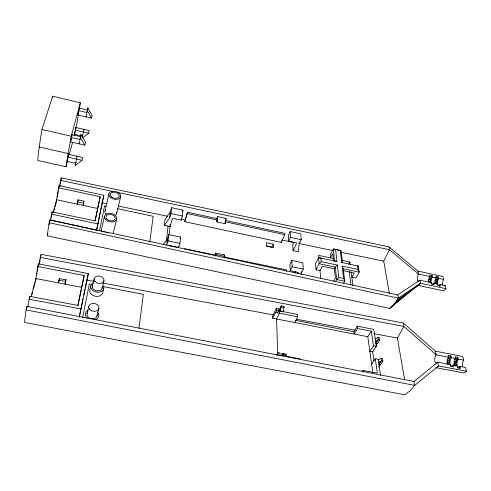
<?xml version="1.0" encoding="UTF-8"?>
<svg xmlns="http://www.w3.org/2000/svg" width="491" height="491" viewBox="0 0 491 491"><rect width="100%" height="100%" fill="white"/><g stroke="black" fill="none" stroke-linecap="round" stroke-linejoin="round"><path stroke-width="0.74" d="M435.891 367.667L462.884 372.773A9.169 4.487 -81.4 0 0 466.45 371.227L465.536 367.495L460.006 366.439L458.244 367.231C455.893 365.304 456.783 361.339 458.244 359.068L457.808 357.245L455.059 356.712L455.495 358.54L454.107 362.677L454.549 365.734M447.645 364.42L447.221 361.358L448.596 357.209L448.179 355.386L450.934 355.914L449.547 358.657L448.866 363.849L446.798 363.45M416.35 286.247L417.534 285.302L442.839 290.635A8.279 3.713 -77.9 0 0 445.932 288.634L445.177 285.559L440.132 284.492L439.107 285.431L438.162 285.302C436.738 283.276 437.555 280.404 438.684 278.415L438.322 276.912L435.818 276.372L436.174 277.875L435.081 280.68L435.044 283.608M430.184 282.841L430.828 278.207L432.049 275.568L429.539 275.028L429.877 276.531L428.796 279.336L428.747 282.276M224.148 256.271L224.191 254.86L215.561 253.061L215.469 255.179L184.463 248.741M225.185 223.718L225.289 220.434L284.719 233.335L284.78 234.686L281.282 242.394L184.776 221.699L187.531 212.241L217.047 218.642L216.905 221.926L225.185 223.718L226.044 218.421L217.783 216.623L217.047 218.642M184.776 221.699L187.531 212.241M169.72 245.684L178.577 247.519L179.939 243.376L180.51 237.079L168.732 234.6L167.437 238.767L166.756 245.064L168.057 240.897L168.732 234.6M182.413 216.028L182.947 210.173L171.592 207.705L170.328 211.86L169.702 217.716L164.362 225.308L170.027 226.511L172.556 218.329L181.093 220.164L182.413 216.028L170.972 213.56L171.592 207.705M178.577 247.519L178.706 246.12M181.093 220.164L181.228 218.698M169.107 235.164L170.254 224.313M166.412 241.142L168.045 226.093M164.362 225.308L165.031 219.446L170.328 211.86M299.264 242.149L298.35 251.828L293.072 250.705L292.734 244.849L293.931 242.296M149.792 242.106L153.155 216.31L117.245 208.62M138.953 328.313L143.366 294.342L103.619 286.64M301.124 274.487L301.222 271.591M27.84 306.74L29.736 296.368L77.965 305.433L84.17 275.549L37.789 266.472L35.911 278.532L31.043 296.742M29.399 298.62L29.736 296.368M36.85 274.395L37.083 272.886M37.322 271.376L37.555 269.872M37.789 268.362L38.494 263.845L88.331 273.628L79.358 317.045M49.517 222.466L49.922 219.913L397.771 294.907L419.799 280.171L431.264 282.607L431.614 284.142L434.154 284.676L433.805 283.147A4.155 1.804 -77.9 0 1 431.27 282.822A4.155 1.804 -77.9 0 1 432.399 277.071L432.049 275.568M50.499 220.177L52.089 211.873L95.137 220.907L100.164 196.756L58.595 187.771L56.612 199.733L53.28 212.18M51.113 217.881L52.089 211.873M57.312 196.848L58.177 191.619M58.423 190.121L59.166 185.641L103.853 195.326L96.58 230.518M216.905 221.926L217.783 216.623M75.608 163.3L67.187 161.422L67.911 157.157L68.654 154.383L82.678 157.537L81.997 160.318L75.227 165.412L77.081 156.279M79.106 143.869L81.021 134.448L85.508 142.408L84.82 145.176L70.508 141.905L72.011 134.7L80.616 136.676L79.904 139.438L71.263 137.455M68.654 154.383L67.187 161.422M71.631 136.921L72.011 134.7M82.519 136.142L74.448 134.282L75.859 127.507L89.307 130.631L88.675 133.19L82.734 137.775M86.023 116.932L87.877 107.811L92.124 115.673L91.498 118.221L77.787 114.992L79.235 108.063L87.472 110.015L86.821 112.549L78.548 110.592M75.129 131.723L75.859 127.507M78.474 112.451L79.235 108.063M80.616 136.676L81.021 134.448M82.267 137.535L83.936 129.385M87.472 110.015L87.877 107.811M66.082 279.373L65.064 284.142L65.898 279.864L59.294 278.587L58.497 282.877L59.386 278.82M83.961 201.126L78.038 199.855L77.228 204.127L78.143 199.855M84.035 201.114L83.12 205.379L83.611 203.243L77.738 201.985M99.52 230.997L104.528 205.895L106.025 206.214M82.727 317.26L89.374 283.878L92.369 284.461M96.488 230.518L101.275 207.018M79.303 316.953L82.967 298.915M83.728 295.159L84.949 289.15M85.256 287.646L85.563 286.143M280.373 311.269L281.202 305.801L284.142 306.384L283.319 311.846L280.373 311.269L280.238 307.759M95.033 220.938L100.164 196.756M77.731 305.985L84.17 275.549M101.441 206.288L103.853 195.326M85.716 285.388L88.331 273.628M105.019 211.062L108.873 193.976M101.103 231.224L104.479 216.31M90.774 285.934L89.804 290.156A6.579 4.892 11.1 0 0 95.358 296.239A6.579 4.892 11.1 0 0 102.729 292.642L103.767 288.444M92.394 286.284L94.131 278.784M87.024 313.872L88.767 306.39M116.637 213.542L120.718 196.553M113.126 233.716L116.711 218.894M102.153 288.094L103.982 280.631M97.12 315.75L98.961 308.311M75.227 165.412L75.939 162.625M82.463 136.946L82.789 135.663M31.97 294.631L32.559 292.433M33.535 288.776L35.1 282.926M35.487 281.466L36.076 279.269M79.456 108.48A71.379 3.363 -78.2 0 0 80.334 102.797L52.623 96.187L41.968 129.501A67.384 5.254 -78.5 0 0 37.733 160.471L66.064 166.756L67.445 161.607M69.213 154.978L72.558 142.458M74.325 135.835L74.92 133.626M466.45 371.227L438.512 365.924L414.711 385.404L409.795 390.977L404.823 394.813L24.55 322.421A81.113 4.333 -77.8 0 1 26.091 309.907L27.042 306.39L413.981 381.446L437.708 362.186L450.284 364.586L450.707 366.446L453.5 366.98L453.064 365.114A4.603 2.179 -81.2 0 1 450.124 364.095A4.603 2.179 -81.2 0 1 451.358 357.743L450.934 355.914M37.789 266.472L38.494 263.845M39.096 264.324A89.558 5.131 -77.5 0 0 40.231 257.394L41.06 254.307L403.24 322.986L435.339 351.157L462.841 356.491L463.731 360.124A4.585 2.24 -81.4 0 0 462.497 366.446M57.367 196.922L57.729 195.571M396.047 302.892L389.737 308.397L47.283 235.821L47.873 233.63M54.12 210.283L54.704 208.098M55.096 206.637L56.655 200.801M74.448 134.282L74.957 132.361M70.508 141.905L71.25 139.149M77.787 114.992L78.302 113.09M47.283 235.821A72.993 3.554 -78.1 0 1 49.161 222.73L49.922 219.913L93.321 229.573M58.595 187.771L59.166 185.641M59.663 185.794A79.057 4.173 -77.9 0 0 60.577 180.412L61.252 177.908L388.958 246.85L417.853 271.093L442.962 276.482L443.692 279.483A4.137 1.86 -77.9 0 0 442.569 285.21M80.334 102.797L71.256 136.222L41.968 129.501M169.702 217.716L170.972 213.56M182.505 211.547L182.947 210.173M180.056 238.46L180.51 237.079M457.262 368.268L457.729 366.887M225.541 219.765L226.044 218.421M215.659 255.989L216.175 254.633L215.561 253.061M224.338 257.787L224.866 256.437L224.191 254.86M389.369 293.63L383.741 261.138L389.48 249.71L388.958 246.85M273.321 244.162L273.438 247.697L266.466 246.212L266.386 242.683L273.321 244.162L272.051 247.034L266.515 245.856M299.363 243.61L301.216 239.725L300.811 233.876L290.163 231.556L288.37 235.465L288.677 241.308L296.699 243.033L293.072 250.705M288.677 241.308L290.488 237.405L290.163 231.556M404.584 379.469L397.391 338.084L403.872 326.447L403.24 322.986M301.314 272.996L303.254 269.105L302.812 262.802L291.758 260.476L289.893 264.385L290.224 270.694L298.553 272.419L297.92 273.696M290.224 270.694L292.108 266.779L291.758 260.476M277.495 312.841L278.452 310.895L278.366 308.544L276.451 308.164L272.683 315.903L272.744 318.248L367.808 336.709L371.306 331.21L357.565 328.516L354.158 334.058L353.87 331.713L357.264 326.171L373.761 329.412L376.266 346.407L372.675 351.875L373.964 360.928M294.71 273.143L295.65 271.228M272.744 318.248L276.531 310.515L276.451 308.164M278.649 310.987L281.202 305.801M279.324 310.864L281.245 306.961L284.191 307.544M316.02 269.749L319.138 263.698L321.218 261.666L320.881 258.027L318.591 257.622L315.504 263.673L316.02 269.749L320.009 270.584L320.721 278.446M320.009 270.584L322.262 266.251L334.371 268.798L335.384 278.09L333.708 281.165M276.611 355.189L277.943 352.636L279.962 353.011L280.054 355.625L278.704 355.374M294.717 322.513L297.706 316.799L297.571 314.449L282.982 311.582M334.371 268.798L335.285 267.104L337.354 265.079L321.218 261.666M335.562 281.539L336.654 279.539L338.753 277.476L337.354 265.079M348.69 264.244L349.911 262.047L341.865 260.328M343.246 283.872L344.737 281.214L343.24 268.78L342.123 266.091L358.08 269.467L359.185 272.143L355.797 278.072L351.881 277.249L354.293 272.99L343.062 270.627M438.322 276.912L437.088 279.545L436.456 284.172L437.432 283.264M457.808 357.245L455.961 361.671L455.881 366.2M371.306 331.21L373.418 345.86L369.846 351.335L372.675 351.875M376.051 345.523L379.666 340.005L379.298 337.599L377.88 337.323L375.253 338.9M362.155 371.687L362.959 370.472L377.358 373.129L375.277 358.712L378.162 359.259L380.562 375.529M371.632 364.169L375.277 358.712M378.739 367.139L382.882 361.057L382.495 358.528L381.041 358.252L378.346 359.823M163.233 244.622L167.437 238.767M430.767 283.209L431.264 282.607M389.737 308.397L401.957 297.724M403.093 296.736L404.793 295.257M397.194 301.891L398.913 300.394M400.638 298.896L401.785 297.896M409.334 292.084L391.18 307.096L395.513 302.204L398.367 298.135L420.462 283.246L445.932 288.634M410.507 291.114L411.679 290.144M415.19 287.235L417.534 285.302A8.335 3.468 -77.9 0 0 420.462 283.246L419.799 280.171A4.167 1.737 -77.9 0 1 418.817 281.134M409.267 291.906L393.923 304.168L418.479 285.154L396.231 301.228L419.48 284.449M410.451 290.96L411.63 290.015M456.857 364.359L455.728 365.157L453.672 364.764M437.444 282.264L436.474 282.675L434.596 282.276M456.857 363.205L453.678 363.045M437.591 281.214L434.811 280.699M340.251 250.342L341.693 262.446L342.509 262.71L341.061 250.643L333.285 248.962L330.148 254.964L330.455 257.898L332.714 253.595L333.542 261.206M335.568 249.336L336.943 261.439L334.617 261.028L333.285 248.962L341.061 250.643M281.975 353.385L285.068 353.962L286.216 354.637L286.271 355.95L283.154 355.374L283.098 354.06L281.975 353.385L282.073 355.993L283.098 354.06L286.216 354.637M279.618 355.067L282.435 355.582M286.13 356.27L300.173 358.866M86.846 280.06L94.37 281.466M102.65 283.012L273.426 314.921M296.632 319.26L355.288 330.216M374.081 333.727L397.391 338.084M380.384 364.727L378.929 364.457L381.421 360.781L381.041 358.252M28.969 299.222L81.156 308.992M382.882 361.057L381.421 360.781L378.721 362.352L380.175 362.622M40.231 257.394L403.872 326.447L436.125 354.803L448.596 357.209M453.064 365.114L457.231 365.912L457.673 367.771L460.448 368.305L460.006 366.439M448.111 356.742L450.173 357.141M454.979 358.068L457.035 358.467L457.729 359.885M451.358 357.743L455.495 358.54M458.244 359.068L463.731 360.124M377.248 343.7L375.83 343.43L378.242 339.729L377.88 337.323M35.911 278.532L81.61 287.333M447.485 358.258L449.547 358.657M454.353 359.578L456.409 359.977L457.305 360.891M447.043 359.958L449.105 360.351M453.911 361.278L457.011 362.027M373.418 345.86L376.266 346.407M446.81 361.726L448.872 362.125M379.666 340.005L378.242 339.729L375.609 341.313L377.033 341.583M59.123 280.251L65.665 281.515M26.091 309.907L414.711 385.404L413.981 381.446M276.531 310.515L278.452 310.895M275.58 312.466L297.706 316.799M295.337 320.316L353.87 331.713M278.047 310.613L282.251 311.441M101.766 202.587L107.02 203.673M118.263 206.011L167.762 216.292M181.259 219.09L185.009 219.87M281.748 239.964L293.747 242.456M299.001 243.542L333.493 250.705M340.993 252.264L383.741 261.138M338.753 277.476L343.602 278.489L344.737 281.214L336.654 279.539L335.285 267.104L319.138 263.698L318.591 257.622L336.943 261.439M216.175 254.633L224.866 256.437M224.123 256.971L286.468 269.915L286.541 271.4M51.469 214.168L98.034 223.914M168.057 240.897L179.939 243.376M292.108 266.779L303.254 269.105M60.577 180.412L113.022 191.465M117.521 192.411L389.48 249.71L418.498 274.101L429.877 276.531M343.24 268.78L359.185 272.143L358.338 266.073L357.571 265.821L358.08 269.467M428.944 277.802L430.828 278.207M435.21 279.146L437.088 279.545L437.855 280.171M333.69 258.585L318.634 255.375L318.843 257.658M56.612 199.733L97.629 208.472M428.545 279.361L430.429 279.766M341.693 262.446L358.338 266.073M428.324 280.944L430.208 281.343M433.805 283.147L437.604 283.951L437.966 285.486L440.501 286.02L440.132 284.492M429.496 276.372L431.38 276.777M435.769 277.716L437.647 278.115L438.23 279.219M432.399 277.071L436.174 277.875M438.684 278.415L443.692 279.483M187.415 213.585L216.985 219.993M225.246 221.785L284.78 234.686M290.488 237.405L301.216 239.725M49.161 222.73L398.367 298.135L397.771 294.907M94.818 229.905L97.807 230.574M101.551 231.402L104.546 232.071M106.038 232.403L108.284 232.906M39.255 147.024L68.139 153.53M67.911 157.157L81.997 160.318M75.178 130.066L88.675 133.19M80.309 137.204L84.82 145.176M87.226 110.346L91.498 118.221M435.339 351.157L436.125 354.803A4.622 2.099 -81 0 0 434.793 360.676A4.622 2.099 -81 0 0 437.15 362.757M437.708 362.186L438.512 365.924A9.237 4.198 -81 0 1 437.389 367.059M417.853 271.093L418.498 274.101A4.167 1.737 -77.9 0 0 417.252 278.495A4.167 1.737 -77.9 0 0 418.338 281.214M367.808 336.709L372.798 372.497M349.911 262.047L350.181 264.152M351.194 271.934L352.992 285.823M357.264 326.171L357.565 328.516M362.959 370.472L363.125 371.767M349.236 271.474L350.936 284.835M342.123 266.091L343.602 278.489M459.423 367.004L459.527 368.434M439.623 285.087L439.697 286.308M281.226 241.044L281.282 242.394M283.27 310.674L283.319 311.846M279.281 309.704L279.41 313.215L276.55 318.99L277.691 353.385M277.943 352.636L278.029 355.251M26.667 308.925A80.727 4.296 -77.8 0 1 27.042 306.39M40.956 254.97A89.166 5.094 -77.5 0 1 40.741 256.314M40.52 257.683A89.166 5.094 -77.5 0 1 40.287 259.082M40.047 260.506A89.166 5.094 -77.5 0 1 39.802 261.961M97.132 314.719A5.131 3.928 10.4 0 1 91.338 318.69A5.131 3.928 10.4 0 1 87.392 312.902M102.146 287.131A4.965 3.67 11.3 0 1 96.641 290.825A4.965 3.67 11.3 0 1 92.731 285.381M97.494 312.073A6.843 5.235 10.4 0 1 94.616 319.917M87.398 318.328A6.843 5.235 10.4 0 1 88.018 310.3M103.337 285.879A6.616 4.898 11.3 0 1 100.256 291.875A6.616 4.898 11.3 0 1 91.7 289.34A6.616 4.898 11.3 0 1 93.339 282.914M61.252 177.908A78.793 4.143 -77.9 0 1 60.81 180.553M60.694 181.228A78.793 4.143 -77.9 0 1 60.338 183.284M60.092 184.684A78.793 4.143 -77.9 0 1 59.841 186.101M116.625 212.486A5.941 3.983 13.1 0 1 115.502 215.334M106.179 214.205A5.941 3.983 13.1 0 1 105.418 210.099M49.149 224.884A72.711 3.529 -78.1 0 1 49.327 223.693M78.437 114.612A71.379 3.363 -78.2 0 1 75.792 129.317M66.064 166.756A66.923 2.909 -78.3 0 1 71.256 136.21M52.623 96.187A71.901 6.076 -78.3 0 1 52.482 97.568M445.177 285.559A4.137 1.86 -77.9 0 1 444.668 286.155M89.761 309.44A5.186 3.934 10.7 0 0 98.605 309.275A5.186 3.934 10.7 0 0 93.216 303.389A5.186 3.934 10.7 0 0 89.761 309.44M95.144 281.644A5.014 3.676 11.5 0 0 103.656 281.539A5.014 3.676 11.5 0 0 98.36 275.991A5.014 3.676 11.5 0 0 95.144 281.644M110.107 197.155A6.064 3.971 13.5 0 0 120.338 197.523A6.064 3.971 13.5 0 0 113.937 191.183A6.064 3.971 13.5 0 0 110.107 197.155M105.737 219.667A6.254 4.223 13 0 0 116.312 219.925A6.254 4.223 13 0 0 109.726 213.278A6.254 4.223 13 0 0 105.737 219.667M111.31 196.707A4.548 2.977 13.5 0 0 118.969 196.928A4.548 2.977 13.5 0 0 114.115 192.196A4.548 2.977 13.5 0 0 111.31 196.707M106.952 219.146A4.689 3.167 13 0 0 114.882 219.348A4.689 3.167 13 0 0 109.953 214.358A4.689 3.167 13 0 0 106.952 219.146"/></g></svg>
